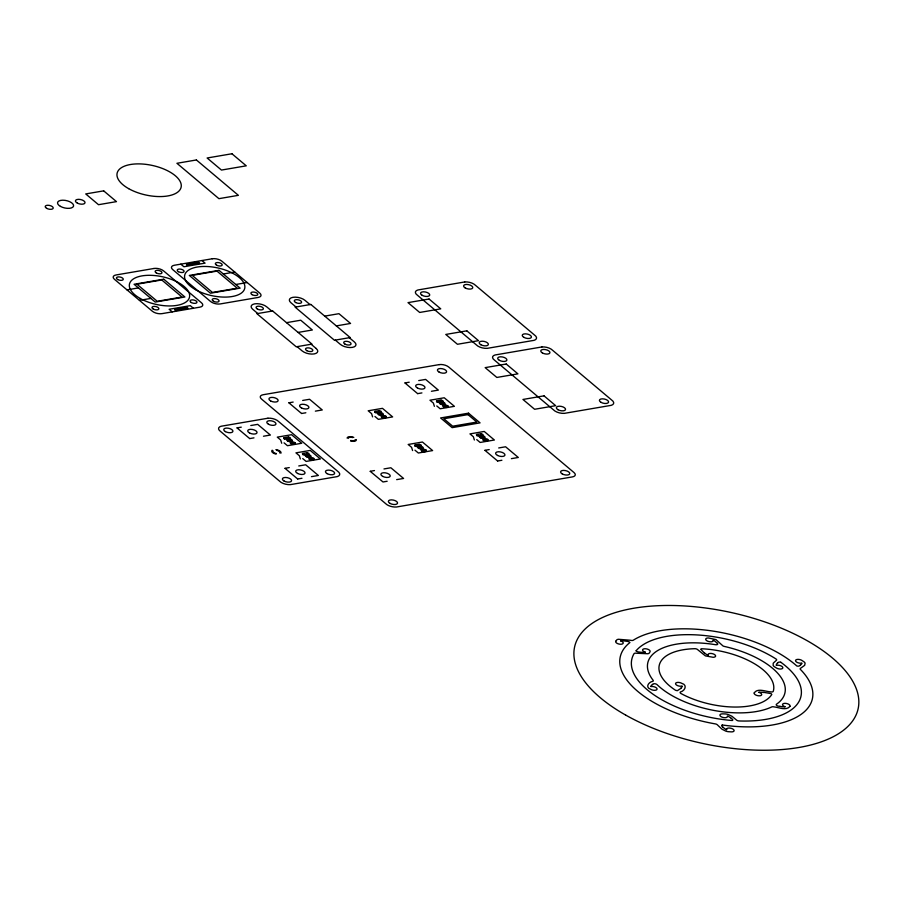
<?xml version="1.0" encoding="UTF-8"?>
<svg xmlns="http://www.w3.org/2000/svg" width="904" height="904" viewBox="0 0 904 904"><rect width="100%" height="100%" fill="white"/><g stroke="black" fill="none" stroke-linecap="round" stroke-linejoin="round"><path stroke-width="1.36" d="M754.196 692.927C757.563 687.695 765.824 691.696 770.807 691.876A2.339 1.085 12.3 0 0 773.248 691.345A58.5 27.018 12.3 0 0 701.73 648.767L700.623 649.185L704.239 652.857M615.771 641.23L616.754 639.908A6.464 2.983 12.3 0 1 618.257 639.264L630.099 640.224A6 2.768 12.3 0 0 631.749 640.473A2.339 1.085 12.3 0 0 633.297 640.213A98.299 45.392 12.3 0 1 796.808 665.965A2.339 1.085 12.3 0 0 799.328 665.92L800.334 665.265M789.972 706.397C786.152 710.985 778.83 707.346 773.903 706.871A2.339 1.085 12.3 0 0 771.733 706.928A70.207 32.42 12.3 0 1 657.095 684.656A2.339 1.085 12.3 0 0 653.163 683.966L652.439 684.441M680.927 688.339L677.311 690.701L675.57 690.294A58.5 27.018 12.3 0 1 694.848 648.699A2.339 1.085 12.3 0 1 697.775 649.739L705.369 655.875L713.086 657.287A3.842 1.774 12.3 0 0 715.426 655.411A3.842 1.774 12.3 0 0 710.793 653.434A3.842 1.774 12.3 0 0 708.171 655.185M777.451 663.095L778.321 662.372A2.339 1.085 12.3 0 1 780.74 662.214M127.001 289.868L138.425 287.913M223.322 273.991L234.746 272.036M139.465 300.365L150.889 298.41M235.786 284.489L247.21 282.534M286.512 322.66L300.738 320.219L312.332 329.994L298.105 332.423M324.728 316.117L338.955 313.688L350.549 323.451L336.322 325.892M288.997 402.788L293.156 402.077M302.671 400.449L309.563 399.274L322.253 409.964L315.36 411.139M405.06 382.923L409.218 382.211M418.733 380.584L425.626 379.409L438.327 390.099L431.434 391.285M301.687 413.478L305.857 412.766M417.761 393.624L421.919 392.912M237.119 427.874L241.278 427.163M250.792 425.535L257.685 424.36L270.386 435.05L263.482 436.225M374.651 411.399L379.409 410.585M436.429 400.822L441.186 400.009M249.82 438.564L253.979 437.852M381.42 417.106L386.177 416.292M443.197 406.529L447.955 405.715M283.743 437.762L288.5 436.948M290.523 443.457L295.269 442.644M302.411 453.48L307.168 452.667M309.179 459.175L313.937 458.362M414.642 445.084L419.388 444.271M476.419 434.508L481.165 433.694M285.11 468.295L289.269 467.583M298.772 465.955L305.665 464.78L318.366 475.47L311.473 476.645M421.411 450.78L426.168 449.966M483.188 440.214L487.945 439.4M297.8 478.984L301.959 478.272M485.041 450.294L489.2 449.582M498.703 447.955L505.596 446.779L518.297 457.469L511.404 458.644M370.301 471.278L374.459 470.566M383.974 468.939L390.867 467.763L403.568 478.453L396.664 479.628M497.731 460.983L501.889 460.272M387.161 481.256L383.002 481.968L370.188 471.3M763.914 692.374L771.123 693.617L771.79 694.498A58.5 27.018 12.3 0 1 680.983 693.526A2.339 1.085 12.3 0 1 680.497 691.955C685.04 690.871 687.65 684.825 681.808 683.356A3.842 1.774 12.3 0 0 676.531 682.622A3.842 1.774 12.3 0 0 676.7 685.164A3.842 1.774 12.3 0 0 681.955 686.057M779.858 706.431L778.468 706.193A2.339 1.085 12.3 0 1 776.491 704.216A70.207 32.42 12.3 0 0 724.251 646.405A2.339 1.085 12.3 0 1 722.375 645.399L715.979 639.614L708.555 637.987A3.842 1.774 12.3 0 0 705.787 639.67A3.842 1.774 12.3 0 0 710.16 641.806A3.842 1.774 12.3 0 0 713.199 640.269M731.291 718.296L732.421 719.279A2.339 1.085 12.3 0 1 732.296 720.511A86.592 39.979 12.3 0 1 634.043 653.671A2.339 1.085 12.3 0 1 636.314 653.23L647.965 653.75A6.464 2.983 12.3 0 0 649.321 653.027L650.066 651.637A3.842 1.774 12.3 0 0 647.128 649.027A3.842 1.774 12.3 0 0 642.665 649.603A3.842 1.774 12.3 0 0 645.309 652.225M316.117 348.458L316.185 348.515A8.78 4.057 12.3 0 1 314.163 353.927A8.78 4.057 12.3 0 1 302.151 350.921L297.088 346.65M442.531 402.359L444.226 403.783M482.521 436.033L484.216 437.468M436.756 405.919L440.135 408.766L454.407 406.325L444.248 397.771L429.976 400.212L433.366 403.06L434.372 406.325M476.736 439.604L480.126 442.451L494.386 440.011L484.228 431.457L469.967 433.897L473.357 436.745L474.363 440.011M404.947 382.946L417.637 393.647M484.917 450.316L497.618 461.006M295.981 306.987L290.918 302.727A8.78 4.057 12.3 0 1 292.941 297.314A8.78 4.057 12.3 0 1 304.953 300.32L310.015 304.591M349.339 337.712L354.402 341.972A8.78 4.057 12.3 0 1 352.379 347.385A8.78 4.057 12.3 0 1 340.367 344.379L335.294 340.107M257.764 313.53L252.702 309.258A8.78 4.057 12.3 0 1 254.725 303.846A8.78 4.057 12.3 0 1 266.736 306.863L271.799 311.123M311.123 344.243L316.185 348.515M201.976 260.522L205.072 263.132L183.919 266.759L180.823 264.149M380.753 412.925L382.448 414.348M420.744 446.61L422.439 448.034M374.979 416.484L378.358 419.343L392.63 416.902L382.471 408.348L368.199 410.789L371.589 413.636L372.595 416.891M414.959 450.169L418.349 453.017L432.609 450.576L422.45 442.022L408.19 444.463L411.58 447.322L412.586 450.576M193.388 308.264L190.292 305.654L169.138 309.27L172.235 311.88M288.873 402.811L301.574 413.501M289.856 439.287L291.551 440.711M308.513 455.006L310.208 456.43M284.071 442.847L287.461 445.706L301.721 443.265L291.563 434.7L277.302 437.14L280.681 439.999L281.698 443.254M302.727 458.565L306.117 461.424L320.378 458.983L310.23 450.418L295.958 452.859L299.348 455.718L300.354 458.972M237.006 427.897L249.696 438.587M284.986 468.317L297.687 479.007M722.872 727.155L721.946 726.228A2.339 1.085 12.3 0 1 722.262 725.031M716.793 642.699L717.505 643.422A2.339 1.085 12.3 0 1 715.505 644.699A70.207 32.42 12.3 0 0 653.106 680.237A2.339 1.085 12.3 0 1 652.801 681.311C648.654 681.955 644.959 687.334 650.552 689.187A3.842 1.774 12.3 0 0 655.841 690.159A3.842 1.774 12.3 0 0 656.168 687.707A3.842 1.774 12.3 0 0 650.936 686.588M355.238 439.672A3.571 1.65 12.3 0 1 350.729 440.451M348.232 438.417A3.571 1.65 12.3 0 1 352.797 437.592M356.379 439.581A4.757 2.192 12.3 0 1 350.582 440.982M347.079 438.056A4.757 2.192 12.3 0 1 353.814 437.366M276.522 450.26A3.571 1.65 12.3 0 1 279.731 452.96M276.375 453.582A3.571 1.65 12.3 0 1 273.042 450.825M275.912 449.604A4.757 2.192 12.3 0 1 280.907 453.232M276.025 454.079A4.757 2.192 12.3 0 1 272.194 450.203M801.735 663.084A3.842 1.774 12.3 0 1 796.481 662.01A3.842 1.774 12.3 0 1 796.706 659.536A3.842 1.774 12.3 0 1 801.972 660.462L804.21 661.988A6.464 2.983 12.3 0 1 805.091 663.208L804.673 665.321L801.046 667.954A6 2.768 12.3 0 0 800.289 668.531A2.339 1.085 12.3 0 0 800.458 669.457A98.299 45.392 12.3 0 1 722.341 724.997M801.848 663.366A11.3 5.221 12.3 0 1 800.221 665.208M620.732 640.846A3.842 1.774 12.3 0 1 623.037 643.501A3.842 1.774 12.3 0 1 618.37 643.885A3.842 1.774 12.3 0 1 615.805 641.241M620.72 640.868A4.124 1.898 12.3 0 1 621.161 640.8M621.161 640.744A11.3 5.221 12.3 0 1 625.794 641.151L627.805 641.422A2.339 1.085 12.3 0 1 629.907 642.541A98.299 45.392 12.3 0 0 715.324 723.901A2.339 1.085 12.3 0 1 717.041 724.567A6 2.768 12.3 0 1 717.934 725.392L722.014 729.212L725.742 731.099A6.464 2.983 12.3 0 0 728.127 731.675L731.313 731.878A3.842 1.774 12.3 0 0 734.003 730.161A3.842 1.774 12.3 0 0 729.562 728.048A3.842 1.774 12.3 0 0 726.624 729.641M726.658 729.641A4.124 1.898 12.3 0 1 726.183 729.449M726.081 729.46A11.3 5.221 12.3 0 1 723.064 727.211M636.134 650.869A2.339 1.085 12.3 0 0 638.348 651.92L640.348 652.191A11.3 5.221 12.3 0 0 644.914 652.349A4.124 1.898 12.3 0 0 645.32 652.202M780.785 662.225A86.592 39.979 12.3 0 1 739.065 720.951A2.339 1.085 12.3 0 1 736.444 719.979L731.89 716.228L727.98 714.442A6.464 2.983 12.3 0 0 725.573 713.945L722.443 713.866A3.842 1.774 12.3 0 0 720.104 715.742A3.842 1.774 12.3 0 0 724.737 717.719A3.842 1.774 12.3 0 0 727.347 715.968A4.124 1.898 12.3 0 1 727.81 716.149A11.3 5.221 12.3 0 1 731.178 718.307M636.088 650.801A86.592 39.979 12.3 0 1 775.971 658.948A2.339 1.085 12.3 0 1 776.333 660.361L773.225 663.208L773.146 665.378A6.464 2.983 12.3 0 0 774.186 666.598L776.57 668.079A3.842 1.774 12.3 0 0 781.847 668.802A3.842 1.774 12.3 0 0 781.689 666.259A3.842 1.774 12.3 0 0 776.423 665.378M776.265 665.084A11.3 5.221 12.3 0 1 777.564 663.14M713.256 640.213A9.345 4.317 12.3 0 1 716.522 642.71M785.045 706.792A9.345 4.317 12.3 0 1 779.903 706.295M784.954 706.725A3.842 1.774 12.3 0 1 782.751 704.058A3.842 1.774 12.3 0 1 787.463 703.741A3.842 1.774 12.3 0 1 789.926 706.386M650.846 686.328A9.345 4.317 12.3 0 1 652.665 684.565M758.953 692.34A3.842 1.774 12.3 0 1 761.597 694.961A3.842 1.774 12.3 0 1 757.134 695.538A3.842 1.774 12.3 0 1 754.23 692.939M758.851 692.272A9.345 4.317 12.3 0 1 763.903 692.509M682.091 686.317A9.345 4.317 12.3 0 1 680.689 688.226M708.126 655.242A9.345 4.317 12.3 0 1 704.499 652.835M290.704 439.999L289.167 441.118L287.472 439.694L290.704 439.999M309.36 455.718L307.823 456.836L306.14 455.413L309.36 455.718M381.601 413.636L380.075 414.755L378.38 413.331L381.601 413.636M443.378 403.071L441.853 404.19L440.158 402.766L443.378 403.071M421.592 447.322L420.055 448.44L418.371 447.017L421.592 447.322M483.369 436.745L481.832 437.875L480.148 436.44L483.369 436.745M231.932 153.759L207.129 157.997L221.457 170.065L246.261 165.827L231.932 153.759M196.405 159.963L176.935 163.296L218.915 198.665L238.385 195.332L196.405 159.963M103.689 190.857L85.733 193.931L98.513 204.7L116.469 201.626L103.689 190.857M153.962 268.477L116.062 274.963A7.017 3.243 12.3 0 0 114.435 279.291L152.358 311.236A7.017 3.243 12.3 0 0 161.974 313.643L199.886 307.157A7.017 3.243 12.3 0 0 201.502 302.817L163.579 270.884A7.017 3.243 12.3 0 0 153.962 268.477M212.237 258.77L174.325 265.256A7.017 3.243 12.3 0 0 172.709 269.584L210.632 301.529A7.017 3.243 12.3 0 0 220.248 303.936L258.148 297.45A7.017 3.243 12.3 0 0 259.776 293.122L221.853 261.177A7.017 3.243 12.3 0 0 212.237 258.77M163.76 279.189L134.086 284.263L155.217 302.06L184.891 296.987L163.76 279.189M161.76 279.969L136.956 284.218L157.217 301.281L182.02 297.043L161.76 279.969M218.994 270.341L189.32 275.426L210.451 293.212L240.125 288.139L218.994 270.341M216.994 271.121L192.19 275.37L212.451 292.433L237.255 288.195L216.994 271.121M272.646 310.987L256.917 313.677L296.241 346.797L311.97 344.108L272.646 310.987M310.863 304.445L295.133 307.134L334.457 340.254L350.187 337.565L310.863 304.445M464.735 281.958L417.93 289.969A8.023 3.706 12.3 0 0 417.399 295.201L476.284 344.808A8.283 3.831 12.3 0 0 487.245 348.345L534.049 340.345A8.283 3.831 12.3 0 0 534.32 334.875L475.425 285.268A8.023 3.706 12.3 0 0 464.735 281.958M429.072 299.021L408.02 302.625L419.682 312.456L440.734 308.852L429.072 299.021M466.848 330.841L445.785 334.446L457.447 344.277L478.51 340.672L466.848 330.841M439.107 364.628L263.132 394.732A7.017 3.243 12.3 0 0 261.516 399.059L386.81 504.601A8.272 3.819 12.3 0 0 396.427 507.008L572.39 476.905A7.017 3.243 12.3 0 0 574.017 472.566L448.723 367.035A7.017 3.243 12.3 0 0 439.107 364.628M541.903 346.955L495.098 354.967A8.023 3.706 12.3 0 0 494.567 360.199L553.451 409.806A8.283 3.831 12.3 0 0 564.412 413.354L611.206 405.342A8.283 3.831 12.3 0 0 611.477 399.873L552.593 350.277A8.023 3.706 12.3 0 0 541.903 346.955M506.24 364.029L485.177 367.634L496.85 377.454L517.902 373.849L506.24 364.029M267.934 418.224L221.13 426.236A8.023 3.706 12.3 0 0 220.587 431.479L279.483 481.086A8.283 3.831 12.3 0 0 290.444 484.623L337.237 476.611A8.283 3.831 12.3 0 0 337.508 471.153L278.624 421.546A8.023 3.706 12.3 0 0 267.934 418.224M544.016 395.85L522.953 399.455L534.614 409.275L555.677 405.67L544.016 395.85M468.532 413.173L440.61 417.953L452.124 427.648L480.047 422.869L468.532 413.173M467.989 414.608L443.819 418.755L452.667 426.202L476.837 422.066L467.989 414.608M439.095 372.075A4.678 2.158 12.3 0 0 446.553 372.019A4.678 2.158 12.3 0 0 440.417 368.538A4.678 2.158 12.3 0 0 439.095 372.075M562.265 473.933A4.678 2.158 12.3 0 0 569.723 473.865A4.678 2.158 12.3 0 0 563.587 470.396A4.678 2.158 12.3 0 0 562.265 473.933M390.042 503.404A4.678 2.158 12.3 0 0 397.5 503.336A4.678 2.158 12.3 0 0 391.364 499.867A4.678 2.158 12.3 0 0 390.042 503.404M270.612 400.913A4.678 2.158 12.3 0 0 278.082 400.845A4.678 2.158 12.3 0 0 271.934 397.376A4.678 2.158 12.3 0 0 270.612 400.913M497.528 455.446A4.757 2.192 12.3 0 0 504.94 455.153A4.757 2.192 12.3 0 0 498.432 451.751A4.757 2.192 12.3 0 0 497.528 455.446M382.799 476.431A4.757 2.192 12.3 0 0 390.212 476.137A4.757 2.192 12.3 0 0 383.703 472.736A4.757 2.192 12.3 0 0 382.799 476.431M417.558 388.076A4.757 2.192 12.3 0 0 424.97 387.782A4.757 2.192 12.3 0 0 418.462 384.381A4.757 2.192 12.3 0 0 417.558 388.076M301.484 407.941A4.757 2.192 12.3 0 0 308.897 407.647A4.757 2.192 12.3 0 0 302.388 404.246A4.757 2.192 12.3 0 0 301.484 407.941M378.686 414.676A2.972 1.367 12.3 0 0 383.319 414.495A2.972 1.367 12.3 0 0 379.251 412.36A2.972 1.367 12.3 0 0 378.686 414.676M382.087 417.354A2.576 1.186 12.3 0 0 386.189 417.32A2.576 1.186 12.3 0 0 382.81 415.411A2.576 1.186 12.3 0 0 382.087 417.354M375.239 412.529A1.232 0.565 12.3 0 0 377.194 412.518A1.232 0.565 12.3 0 0 375.589 411.602A1.232 0.565 12.3 0 0 375.239 412.529M379.341 411.828A1.232 0.565 12.3 0 0 381.296 411.817A1.232 0.565 12.3 0 0 379.691 410.902A1.232 0.565 12.3 0 0 379.341 411.828M440.463 404.099A2.972 1.367 12.3 0 0 445.096 403.918A2.972 1.367 12.3 0 0 441.028 401.794A2.972 1.367 12.3 0 0 440.463 404.099M443.864 406.789A2.576 1.186 12.3 0 0 447.966 406.755A2.576 1.186 12.3 0 0 444.587 404.845A2.576 1.186 12.3 0 0 443.864 406.789M437.016 401.964A1.232 0.565 12.3 0 0 438.971 401.941A1.232 0.565 12.3 0 0 437.366 401.037A1.232 0.565 12.3 0 0 437.016 401.964M441.118 401.263A1.232 0.565 12.3 0 0 443.073 401.24A1.232 0.565 12.3 0 0 441.468 400.336A1.232 0.565 12.3 0 0 441.118 401.263M418.665 448.35A2.972 1.367 12.3 0 0 423.298 448.169A2.972 1.367 12.3 0 0 419.23 446.045A2.972 1.367 12.3 0 0 418.665 448.35M422.066 451.039A2.576 1.186 12.3 0 0 426.168 451.006A2.576 1.186 12.3 0 0 422.801 449.096A2.576 1.186 12.3 0 0 422.066 451.039M415.23 446.214A1.232 0.565 12.3 0 0 417.185 446.203A1.232 0.565 12.3 0 0 415.58 445.288A1.232 0.565 12.3 0 0 415.23 446.214M419.332 445.514A1.232 0.565 12.3 0 0 421.287 445.502A1.232 0.565 12.3 0 0 419.671 444.587A1.232 0.565 12.3 0 0 419.332 445.514M480.442 437.785A2.972 1.367 12.3 0 0 485.075 437.604A2.972 1.367 12.3 0 0 481.007 435.479A2.972 1.367 12.3 0 0 480.442 437.785M483.843 440.474A2.576 1.186 12.3 0 0 487.945 440.429A2.576 1.186 12.3 0 0 484.578 438.53A2.576 1.186 12.3 0 0 483.843 440.474M477.007 435.649A1.232 0.565 12.3 0 0 478.962 435.626A1.232 0.565 12.3 0 0 477.346 434.722A1.232 0.565 12.3 0 0 477.007 435.649M481.109 434.948A1.232 0.565 12.3 0 0 483.064 434.926A1.232 0.565 12.3 0 0 481.448 434.01A1.232 0.565 12.3 0 0 481.109 434.948M128.628 188.631A32.759 15.131 12.3 0 0 180.834 188.179A32.759 15.131 12.3 0 0 137.871 163.884A32.759 15.131 12.3 0 0 128.628 188.631M46.658 208.338A4.091 1.887 12.3 0 0 53.189 208.282A4.091 1.887 12.3 0 0 47.81 205.253A4.091 1.887 12.3 0 0 46.658 208.338M77.405 203.151A4.904 2.26 12.3 0 0 85.021 202.824A4.904 2.26 12.3 0 0 78.275 199.332A4.904 2.26 12.3 0 0 77.405 203.151M60.432 206.383A8.192 3.785 12.3 0 0 73.495 206.27A8.192 3.785 12.3 0 0 62.749 200.202A8.192 3.785 12.3 0 0 60.432 206.383M252.159 294.681A3.514 1.616 12.3 0 0 257.753 294.625A3.514 1.616 12.3 0 0 253.154 292.026A3.514 1.616 12.3 0 0 252.159 294.681M216.576 265.166A3.514 1.616 12.3 0 0 222.169 265.121A3.514 1.616 12.3 0 0 217.559 262.522A3.514 1.616 12.3 0 0 216.576 265.166M178.472 271.686A3.514 1.616 12.3 0 0 184.066 271.641A3.514 1.616 12.3 0 0 179.467 269.042A3.514 1.616 12.3 0 0 178.472 271.686M213.457 301.235A3.514 1.616 12.3 0 0 219.05 301.179A3.514 1.616 12.3 0 0 214.451 298.58A3.514 1.616 12.3 0 0 213.457 301.235M195.513 289.653A30.713 14.181 12.3 0 0 244.464 289.223A30.713 14.181 12.3 0 0 204.18 266.454A30.713 14.181 12.3 0 0 195.513 289.653M187.06 264.94A1.605 0.746 12.3 0 0 189.546 264.838A1.605 0.746 12.3 0 0 187.343 263.697A1.605 0.746 12.3 0 0 187.06 264.94M190.247 264.397A1.605 0.746 12.3 0 0 192.733 264.296A1.605 0.746 12.3 0 0 190.529 263.143A1.605 0.746 12.3 0 0 190.247 264.397M193.874 263.776A1.605 0.746 12.3 0 0 196.371 263.663A1.605 0.746 12.3 0 0 194.168 262.522A1.605 0.746 12.3 0 0 193.874 263.776M197.072 263.233A1.605 0.746 12.3 0 0 199.558 263.12A1.605 0.746 12.3 0 0 197.355 261.979A1.605 0.746 12.3 0 0 197.072 263.233M117.656 279.528A3.514 1.616 12.3 0 0 123.249 279.483A3.514 1.616 12.3 0 0 118.65 276.884A3.514 1.616 12.3 0 0 117.656 279.528M153.251 309.032A3.514 1.616 12.3 0 0 158.844 308.987A3.514 1.616 12.3 0 0 154.245 306.388A3.514 1.616 12.3 0 0 153.251 309.032M191.343 302.524A3.514 1.616 12.3 0 0 196.936 302.467A3.514 1.616 12.3 0 0 192.337 299.868A3.514 1.616 12.3 0 0 191.343 302.524M156.369 272.974A3.514 1.616 12.3 0 0 161.963 272.929A3.514 1.616 12.3 0 0 157.352 270.33A3.514 1.616 12.3 0 0 156.369 272.974M140.278 298.501A30.713 14.181 12.3 0 0 189.23 298.071A30.713 14.181 12.3 0 0 148.945 275.302A30.713 14.181 12.3 0 0 140.278 298.501M185.297 308.366A1.605 0.746 12.3 0 0 187.795 308.264A1.605 0.746 12.3 0 0 185.591 307.123A1.605 0.746 12.3 0 0 185.297 308.366M182.111 308.919A1.605 0.746 12.3 0 0 184.608 308.806A1.605 0.746 12.3 0 0 182.405 307.665A1.605 0.746 12.3 0 0 182.111 308.919M178.472 309.541A1.605 0.746 12.3 0 0 180.969 309.428A1.605 0.746 12.3 0 0 178.766 308.287A1.605 0.746 12.3 0 0 178.472 309.541M175.286 310.083A1.605 0.746 12.3 0 0 177.783 309.982A1.605 0.746 12.3 0 0 175.579 308.829A1.605 0.746 12.3 0 0 175.286 310.083M306.829 350.673A3.74 1.729 12.3 0 0 312.795 350.628A3.74 1.729 12.3 0 0 307.88 347.848A3.74 1.729 12.3 0 0 306.829 350.673M257.38 309.021A3.74 1.729 12.3 0 0 263.346 308.965A3.74 1.729 12.3 0 0 258.431 306.196A3.74 1.729 12.3 0 0 257.38 309.021M345.046 344.142A3.74 1.729 12.3 0 0 351.012 344.085A3.74 1.729 12.3 0 0 346.096 341.305A3.74 1.729 12.3 0 0 345.046 344.142M295.597 302.478A3.74 1.729 12.3 0 0 301.563 302.433A3.74 1.729 12.3 0 0 296.648 299.653A3.74 1.729 12.3 0 0 295.597 302.478M480.86 344.74A4.678 2.158 12.3 0 0 488.318 344.673A4.678 2.158 12.3 0 0 482.182 341.203A4.678 2.158 12.3 0 0 480.86 344.74M422.213 295.337A4.678 2.158 12.3 0 0 429.671 295.269A4.678 2.158 12.3 0 0 423.535 291.8A4.678 2.158 12.3 0 0 422.213 295.337M523.913 337.373A4.678 2.158 12.3 0 0 531.371 337.305A4.678 2.158 12.3 0 0 525.235 333.836A4.678 2.158 12.3 0 0 523.913 337.373M465.266 287.969A4.678 2.158 12.3 0 0 472.724 287.901A4.678 2.158 12.3 0 0 466.588 284.432A4.678 2.158 12.3 0 0 465.266 287.969M542.434 352.967A4.678 2.158 12.3 0 0 549.892 352.899A4.678 2.158 12.3 0 0 543.756 349.43A4.678 2.158 12.3 0 0 542.434 352.967M601.081 402.37A4.678 2.158 12.3 0 0 608.539 402.303A4.678 2.158 12.3 0 0 602.403 398.833A4.678 2.158 12.3 0 0 601.081 402.37M499.381 360.334A4.678 2.158 12.3 0 0 506.839 360.267A4.678 2.158 12.3 0 0 500.703 356.797A4.678 2.158 12.3 0 0 499.381 360.334M558.028 409.738A4.678 2.158 12.3 0 0 565.486 409.67A4.678 2.158 12.3 0 0 559.35 406.201A4.678 2.158 12.3 0 0 558.028 409.738M268.465 424.236A4.678 2.158 12.3 0 0 275.923 424.179A4.678 2.158 12.3 0 0 269.787 420.71A4.678 2.158 12.3 0 0 268.465 424.236M327.112 473.639A4.678 2.158 12.3 0 0 334.57 473.583A4.678 2.158 12.3 0 0 328.434 470.103A4.678 2.158 12.3 0 0 327.112 473.639M225.401 431.603A4.678 2.158 12.3 0 0 232.87 431.547A4.678 2.158 12.3 0 0 226.723 428.078A4.678 2.158 12.3 0 0 225.401 431.603M284.048 481.007A4.678 2.158 12.3 0 0 291.517 480.951A4.678 2.158 12.3 0 0 285.37 477.47A4.678 2.158 12.3 0 0 284.048 481.007M249.617 433.027A4.757 2.192 12.3 0 0 257.03 432.733A4.757 2.192 12.3 0 0 250.521 429.332A4.757 2.192 12.3 0 0 249.617 433.027M297.597 473.447A4.757 2.192 12.3 0 0 305.01 473.154A4.757 2.192 12.3 0 0 298.501 469.752A4.757 2.192 12.3 0 0 297.597 473.447M287.777 441.039A2.972 1.367 12.3 0 0 292.41 440.847A2.972 1.367 12.3 0 0 288.342 438.722A2.972 1.367 12.3 0 0 287.777 441.039M291.178 443.717A2.576 1.186 12.3 0 0 295.28 443.683A2.576 1.186 12.3 0 0 291.902 441.773A2.576 1.186 12.3 0 0 291.178 443.717M284.342 438.892A1.232 0.565 12.3 0 0 286.297 438.881A1.232 0.565 12.3 0 0 284.681 437.965A1.232 0.565 12.3 0 0 284.342 438.892M288.432 438.191A1.232 0.565 12.3 0 0 290.399 438.18A1.232 0.565 12.3 0 0 288.783 437.265A1.232 0.565 12.3 0 0 288.432 438.191M306.433 456.757A2.972 1.367 12.3 0 0 311.066 456.565A2.972 1.367 12.3 0 0 306.998 454.441A2.972 1.367 12.3 0 0 306.433 456.757M309.835 459.435A2.576 1.186 12.3 0 0 313.948 459.401A2.576 1.186 12.3 0 0 310.569 457.492A2.576 1.186 12.3 0 0 309.835 459.435M302.998 454.61A1.232 0.565 12.3 0 0 304.953 454.599A1.232 0.565 12.3 0 0 303.348 453.684A1.232 0.565 12.3 0 0 302.998 454.61M307.1 453.91A1.232 0.565 12.3 0 0 309.055 453.898A1.232 0.565 12.3 0 0 307.439 452.983A1.232 0.565 12.3 0 0 307.1 453.91M625.636 715.053A145.092 66.998 12.3 0 0 856.868 713.041A145.092 66.998 12.3 0 0 666.576 605.477A145.092 66.998 12.3 0 0 625.636 715.053"/></g></svg>
